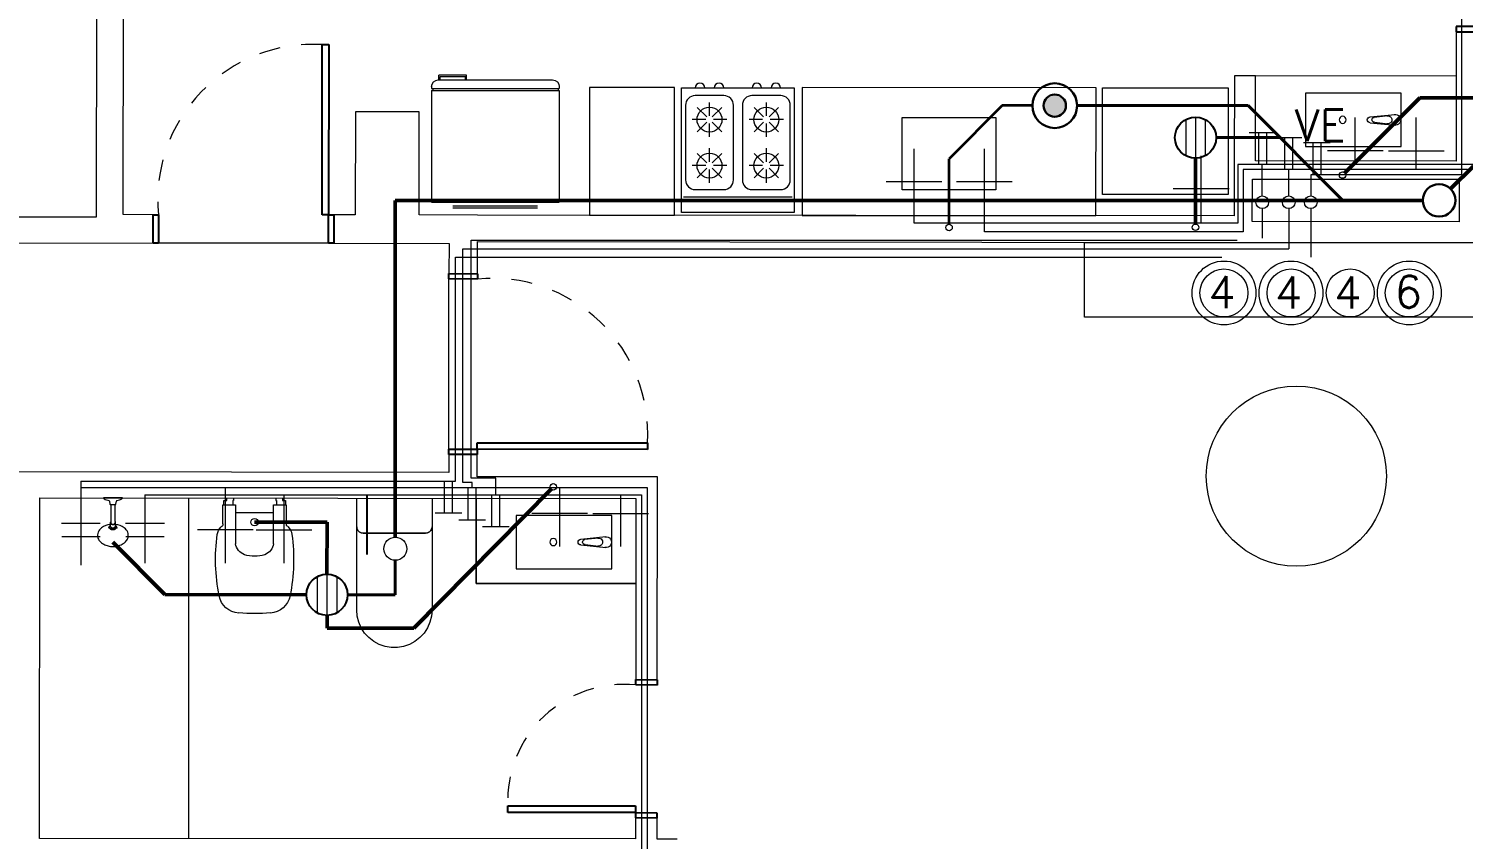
# Model space of a CAD drawing. Header units: millimetres. Extents: x 539 to 842, y -453 to -96.
# Drawn here: x 820.08 to 826.82, y -292.5 to -288.69 of the extents above; entities that cross this region are included whole.
import ezdxf
from ezdxf.enums import TextEntityAlignment as Align

# ---------------------------------------------------------------- set-up
doc = ezdxf.new("R2010")
doc.units = ezdxf.units.MM
doc.header["$LTSCALE"] = 0.1
for name, pattern in [('ACAD_ISO02W100', [15, 12, -3]), ('CONTINUA', [0]), ('HIDDEN', [0.375, 0.25, -0.125]), ('Trazo', [0.00635, 0.003175, -0.003175])]:
    doc.linetypes.add(name, pattern=pattern)
doc.layers.get('0').update_dxf_attribs({"lineweight": 5})
for name, color, linetype, lineweight in [('00-Agua Caliente', 1, 'Continuous', 20), ('00-Agua Fria', 5, 'ACAD_ISO02W100', 20), ('00-Texto AC', 7, 'Continuous', 18), ('00-Texto AF', 7, 'Continuous', 18), ('A-DETL-GENF', 7, 'Continuous', 5), ('A-DOOR', 7, 'Continuous', 5), ('Lavarropa', 7, 'HIDDEN', 5), ('MUEBLES', 250, 'Continuous', 5), ('P-SANR-FIXT', 7, 'Continuous', 5)]:
    doc.layers.add(name, color=color, linetype=linetype, lineweight=lineweight)
doc.layers.add('00-Primario', color=7, linetype='Continuous', true_color=0xff2400)
for name, color, linetype in [('00-Secundario', 24, 'Continuous'), ('00-Ventilacion', 3, 'Continuous'), ('Textos', 7, 'Continuous')]:
    doc.layers.add(name, color=color, linetype=linetype)
doc.layers.add('A-DOOR-HDLN', color=5, linetype='Trazo', lineweight=5, true_color=0x0000ff)
doc.styles.add('Romans', font='romans.shx')

# ---------------------------------------------------------------- blocks, each defined once
blk = doc.blocks.new('Family7 - Puerta OBLAK - Acceso-2885777-1-TORRE-ARQ-PB')
at = {"layer": 'A-DOOR', "color": 8, "lineweight": 25}
for p, q in [((-0.425, -0.0668), (-0.425, 0.0668)), ((-0.425, 0.0668), (-0.4, 0.0668)), ((-0.4, 0.0668), (-0.4, -0.0668)), ((0.4, -0.0668), (0.4, 0.0668)), ((0.4, 0.0668), (0.425, 0.0668)), ((0.425, 0.0668), (0.425, -0.0668)), ((-0.4, -0.0668), (-0.425, -0.0668)), ((-0.4, -0.0667), (-0.3693, -0.0667)), ((-0.4, -0.8667), (-0.4, -0.0667)), ((-0.3693, -0.0667), (-0.3693, -0.8667)), ((0.425, -0.0668), (0.4, -0.0668)), ((-0.3693, -0.8667), (-0.4, -0.8667))]:
    blk.add_line(p, q, dxfattribs=at)
at = {"layer": 'A-DOOR-HDLN', "color": 8}
blk.add_arc((-0.3269, -0.1376), 0.7303, 266.67006, 5.56979, dxfattribs=at)
blk = doc.blocks.new('Family6 - Puerta OBLAK - Baño-2882893-1-TORRE-ARQ-PB')
at = {"layer": 'A-DOOR', "color": 8, "lineweight": 25}
for p, q in [((-0.3, 0.05), (-0.325, 0.05)), ((-0.325, 0.05), (-0.325, -0.05)), ((-0.3, -0.05), (-0.3, 0.05)), ((0.325, 0.05), (0.3, 0.05)), ((0.3, 0.05), (0.3, -0.05)), ((0.325, -0.05), (0.325, 0.05)), ((-0.325, -0.05), (-0.3, -0.05)), ((-0.2685, -0.0508), (-0.3, -0.0508)), ((-0.3, -0.0508), (-0.3, -0.6507)), ((-0.2685, -0.6507), (-0.2685, -0.0508)), ((0.3, -0.05), (0.325, -0.05)), ((-0.3, -0.6507), (-0.2685, -0.6507))]:
    blk.add_line(p, q, dxfattribs=at)
at = {"layer": 'A-DOOR-HDLN', "color": 8}
blk.add_arc((-0.2437, -0.1049), 0.5464, 267.40168, 5.68796, dxfattribs=at)
blk = doc.blocks.new('Family6 - Puerta OBLAK - Baño-2882883-1-TORRE-ARQ-PB')
at = {"layer": 'A-DOOR', "color": 8, "lineweight": 25}
for p, q in [((-0.3, 0.6507), (-0.2685, 0.6507)), ((-0.3, 0.0507), (-0.3, 0.6507)), ((-0.2685, 0.6507), (-0.2685, 0.0507)), ((-0.325, -0.05), (-0.325, 0.05)), ((-0.325, 0.05), (-0.3, 0.05)), ((-0.2685, 0.0507), (-0.3, 0.0507)), ((-0.3, 0.05), (-0.3, -0.05)), ((0.3, -0.05), (0.3, 0.05)), ((0.3, 0.05), (0.325, 0.05)), ((0.325, 0.05), (0.325, -0.05)), ((-0.3, -0.05), (-0.325, -0.05)), ((0.325, -0.05), (0.3, -0.05))]:
    blk.add_line(p, q, dxfattribs=at)
at = {"layer": 'A-DOOR-HDLN', "color": 8}
blk.add_arc((-0.2437, 0.1049), 0.5464, 354.31204, 92.59832, dxfattribs=at)
blk = doc.blocks.new('Cocina 51cm')
at = {"layer": 'MUEBLES', "color": 8}
for p, q in [((-0.255, -0.036), (0, -0.036)), ((0, -0.036), (0.255, -0.036)), ((-0.1908, -0.1273), (-0.1462, -0.1718)), ((-0.1335, -0.1035), (-0.1335, -0.1666)), ((-0.0762, -0.1273), (-0.1207, -0.1718)), ((0.0762, -0.1273), (0.1207, -0.1718)), ((0.1335, -0.1035), (0.1335, -0.1666)), ((0.1908, -0.1273), (0.1462, -0.1718)), ((-0.2145, -0.1846), (-0.1515, -0.1846)), ((-0.1462, -0.1973), (-0.1908, -0.2419)), ((-0.1207, -0.1973), (-0.0762, -0.2419)), ((-0.1154, -0.1846), (-0.0524, -0.1846)), ((0.0524, -0.1846), (0.1154, -0.1846)), ((0.1207, -0.1973), (0.0762, -0.2419)), ((0.1462, -0.1973), (0.1908, -0.2419)), ((0.1515, -0.1846), (0.2145, -0.1846)), ((-0.1335, -0.2026), (-0.1335, -0.2656)), ((0.1335, -0.2026), (0.1335, -0.2656)), ((-0.1335, -0.3196), (-0.1335, -0.3826)), ((0.1335, -0.3196), (0.1335, -0.3826)), ((-0.2145, -0.4006), (-0.1515, -0.4006)), ((-0.1908, -0.3433), (-0.1462, -0.3879)), ((-0.0762, -0.3433), (-0.1207, -0.3879)), ((-0.1154, -0.4006), (-0.0524, -0.4006)), ((0.0524, -0.4006), (0.1154, -0.4006)), ((0.0762, -0.3433), (0.1207, -0.3879)), ((0.1908, -0.3433), (0.1462, -0.3879)), ((0.1515, -0.4006), (0.2145, -0.4006)), ((-0.1462, -0.4134), (-0.1908, -0.4579)), ((-0.1335, -0.4187), (-0.1335, -0.4817)), ((-0.1207, -0.4134), (-0.0762, -0.4579)), ((0.1207, -0.4134), (0.0762, -0.4579)), ((0.1335, -0.4187), (0.1335, -0.4817)), ((0.1462, -0.4134), (0.1908, -0.4579))]:
    blk.add_line(p, q, dxfattribs=at)
blk.add_lwpolyline([(-0.265, 0.036), (0.265, 0.036), (0.265, -0.5492), (-0.265, -0.5492)], close=True, dxfattribs=at)
for points in [[(-0.201, -0.5132), (-0.0659, -0.5132, 0.414214), (-0.0209, -0.4682), (-0.0209, -0.117, 0.414214), (-0.0659, -0.072), (-0.201, -0.072, 0.414214), (-0.246, -0.117), (-0.246, -0.4682, 0.414214)], [(0.0659, -0.5132), (0.201, -0.5132, 0.414214), (0.246, -0.4682), (0.246, -0.117, 0.414214), (0.201, -0.072), (0.0659, -0.072, 0.414214), (0.0209, -0.117), (0.0209, -0.4682, 0.414214)]]:
    blk.add_lwpolyline(points, format="xyb", close=True, dxfattribs=at)
for centre in [(-0.1335, -0.1846), (0.1335, -0.1846), (-0.1335, -0.4006), (0.1335, -0.4006)]:
    blk.add_circle(centre, 0.0585, dxfattribs=at)
for centre in [(-0.1782, -0.5492), (-0.0887, -0.5492), (0.0887, -0.5492), (0.1782, -0.5492)]:
    blk.add_arc(centre, 0.0225, 180, 0, dxfattribs=at)
blk = doc.blocks.new('A$C2F886EFE')
at = {"layer": 'MUEBLES', "color": 8}
for p, q in [((0.0997, 0.6227), (0.4982, 0.6227)), ((0.0997, 0.6134), (0.4982, 0.6134)), ((0, 0.0718), (0, 0.5968)), ((0, 0.5968), (0.6, 0.5968)), ((0.6, 0.0718), (0.6, 0.5968)), ((0, 0.0718), (0.6, 0.0718)), ((0.0059, 0.0618), (0.0059, 0.0718)), ((0.5941, 0.0618), (0.5941, 0.0718)), ((0, 0.0618), (0.6, 0.0618)), ((0, 0.0533), (0, 0.0618)), ((0.0315, 0.0218), (0.5685, 0.0218)), ((0.0343, 0.0218), (0.0343, 0)), ((0.0401, 0.0218), (0.0401, 0.0059)), ((0.0401, 0.0059), (0.1586, 0.0059)), ((0.1586, 0.0218), (0.1586, 0.0059)), ((0.1645, 0.0218), (0.1645, 0)), ((0.6, 0.0533), (0.6, 0.0618)), ((0.1645, 0), (0.0343, 0))]:
    blk.add_line(p, q, dxfattribs=at)
for centre, start, end in [((0.0315, 0.0533), 180, 270), ((0.5685, 0.0533), 270, 0)]:
    blk.add_arc(centre, 0.0315, start, end, dxfattribs=at)
blk = doc.blocks.new('Sanitary_Toilets_Ceramica-Catalano_Zero-70-One-Piece-Close-Coupled-Syphonic - Default-V1-2-TORRE-ARQ- PB _-2_14_')
at = {"layer": 'A-DETL-GENF', "color": 8}
for p, q in [((0.0444, 0.177), (0.0015, 0.177)), ((0.0887, 0.177), (0.0444, 0.177)), ((0.1331, 0.177), (0.0887, 0.177)), ((0.1331, 0.177), (0.1423, 0.1755)), ((0.524, 0.177), (0.1331, 0.177)), ((0.1423, 0.1755), (0.1331, 0.177)), ((0.1423, 0.1755), (0.1507, 0.1713)), ((0.1507, 0.1713), (0.1423, 0.1755)), ((0.1507, 0.1713), (0.1573, 0.1646)), ((0.1573, 0.1646), (0.1507, 0.1713)), ((0.1573, 0.1646), (0.1616, 0.1563)), ((0.1616, 0.1563), (0.1573, 0.1646)), ((0.1616, 0.1563), (0.1631, 0.147)), ((0.1631, 0.147), (0.1616, 0.1563)), ((0.1631, 0.147), (0.1631, -0.147)), ((0.1631, 0.098), (0.1631, 0.147)), ((0.5531, 0.1746), (0.524, 0.177)), ((0.5815, 0.1674), (0.5531, 0.1746)), ((0.6082, 0.1557), (0.5815, 0.1674)), ((0.6327, 0.1397), (0.6082, 0.1557)), ((0.6542, 0.1199), (0.6327, 0.1397)), ((0.1631, 0.049), (0.1631, 0.098)), ((0.6722, 0.0968), (0.6542, 0.1199)), ((0.6861, 0.0711), (0.6722, 0.0968)), ((0.6956, 0.0435), (0.6861, 0.0711)), ((0.1631, 0), (0.1631, 0.049)), ((0.7004, 0.0146), (0.6956, 0.0435)), ((0.7004, -0.0146), (0.7004, 0.0146)), ((0.1631, -0.049), (0.1631, 0)), ((0.1631, -0.098), (0.1631, -0.049)), ((0.6861, -0.0711), (0.6956, -0.0435)), ((0.6956, -0.0435), (0.7004, -0.0146)), ((0.1631, -0.147), (0.1631, -0.098)), ((0.6327, -0.1397), (0.6542, -0.1199)), ((0.6542, -0.1199), (0.6722, -0.0968)), ((0.6722, -0.0968), (0.6861, -0.0711)), ((0.0015, -0.177), (0.0444, -0.177)), ((0.0444, -0.177), (0.0887, -0.177)), ((0.0887, -0.177), (0.1331, -0.177)), ((0.1423, -0.1755), (0.1331, -0.177)), ((0.1331, -0.177), (0.1423, -0.1755)), ((0.1331, -0.177), (0.524, -0.177)), ((0.1507, -0.1713), (0.1423, -0.1755)), ((0.1423, -0.1755), (0.1507, -0.1713)), ((0.1573, -0.1646), (0.1507, -0.1713)), ((0.1507, -0.1713), (0.1573, -0.1646)), ((0.1616, -0.1563), (0.1573, -0.1646)), ((0.1573, -0.1646), (0.1616, -0.1563)), ((0.1631, -0.147), (0.1616, -0.1563)), ((0.1616, -0.1563), (0.1631, -0.147)), ((0.524, -0.177), (0.5531, -0.1746)), ((0.5531, -0.1746), (0.5815, -0.1674)), ((0.5815, -0.1674), (0.6082, -0.1557)), ((0.6082, -0.1557), (0.6327, -0.1397))]:
    blk.add_line(p, q, dxfattribs=at)
blk = doc.blocks.new('Vitreous china bidet _ Debba _ Roca _ 355994xx0 - White - Debba- Roca-2705266-2-TORRE-ARQ- PB _-2_14_')
at = {"layer": 'P-SANR-FIXT', "color": 8}
for p, q in [((0.0357, 0.0802), (0.0357, 0.2622)), ((0.2143, 0.2622), (0.2143, 0.0802)), ((-0.0236, 0.1689), (-0.0236, 0.0802)), ((0.2736, 0.0802), (0.2738, 0.1687)), ((-0.0236, 0.0802), (-0.0194, 0.0802)), ((-0.0194, 0.0802), (-0.0194, 0.0596)), ((-0.0194, 0.0802), (0.0221, 0.0802)), ((0.0221, 0.0802), (0.0357, 0.0802)), ((0.0221, 0.0596), (0.0221, 0.0802)), ((0.0357, 0.1159), (0.2143, 0.1159)), ((0.2143, 0.0802), (0.2279, 0.0802)), ((0.2279, 0.0802), (0.2694, 0.0802)), ((0.2279, 0.0596), (0.2279, 0.0802)), ((0.2694, 0.0596), (0.2694, 0.0802)), ((0.2694, 0.0802), (0.2736, 0.0802)), ((-0.0194, 0.0596), (-0.006, 0.0596)), ((-0.006, 0.0596), (-0.006, 0.0508)), ((0.026, 0.0596), (0.0221, 0.0596)), ((0.026, 0.0508), (0.026, 0.0596)), ((0.224, 0.0596), (0.2279, 0.0596)), ((0.224, 0.0508), (0.224, 0.0596)), ((0.256, 0.0508), (0.256, 0.0596)), ((0.256, 0.0596), (0.2694, 0.0596))]:
    blk.add_line(p, q, dxfattribs=at)
for centre, radius, start, end in [((0.0575, 0.4868), 0.1013, 93.86915, 168.75559), ((0.125, -0.5106), 1.1009, 86.13085, 93.86915), ((0.1925, 0.4868), 0.1013, 11.24441, 86.13085), ((0.8089, 0.3374), 0.8673, 168.75559, 187.87391), ((-0.5589, 0.3374), 0.8673, 352.12609, 11.24441), ((0.1, 0.2529), 0.0649, 110.16908, 171.83092), ((0.1293, 0.1353), 0.1859, 91.32885, 106.15101), ((0.1207, 0.1353), 0.1859, 73.84899, 88.67115), ((0.15, 0.2529), 0.0649, 8.16908, 69.83092), ((0.0086, 0.2267), 0.0594, 187.87391, 225.1331), ((0.2414, 0.2267), 0.0594, 311.25476, 352.12609), ((-0.0411, 0.1689), 0.0175, 0, 63.70008), ((0.125, 0.1608), 0.0175, 0, 180), ((0.125, 0.1608), 0.0175, 180, 0), ((0.2904, 0.1686), 0.0167, 126.27151, 179.72849)]:
    blk.add_arc(centre, radius, start, end, dxfattribs=at)
blk = doc.blocks.new('Shower-Valve_Trim-KOHLER-Alteo-K-TS45106 - 2_5 GPM_ 2BZ-Oil-Rubed Nickel-V7-2-TORRE-ARQ- PB _-2_14_')
at = {"layer": 'P-SANR-FIXT', "color": 8}
for p, q in [((2.5274, -14.2181), (2.5169, -14.2613)), ((2.5304, -14.2201), (2.5274, -14.2181)), ((2.5169, -14.2613), (2.5063, -14.3045)), ((2.5273, -14.281), (2.5422, -14.2823)), ((2.5491, -14.2543), (2.5352, -14.2486)), ((2.5433, -14.2816), (2.544, -14.2785)), ((2.544, -14.2785), (2.5489, -14.2585)), ((2.544, -14.2785), (2.6228, -14.2978)), ((2.5489, -14.2585), (2.5496, -14.2555)), ((2.6277, -14.2778), (2.5489, -14.2585)), ((2.6277, -14.2778), (2.6324, -14.2789)), ((2.6412, -14.2788), (2.6333, -14.2768)), ((2.6412, -14.2788), (2.6463, -14.28)), ((2.5063, -14.3045), (2.5099, -14.304)), ((2.6228, -14.2978), (2.6275, -14.299)), ((2.6273, -14.3012), (2.6353, -14.3032)), ((2.6353, -14.3032), (2.6403, -14.3044))]:
    blk.add_line(p, q, dxfattribs=at)
for centre, radius, start, end in [((2.5286, -14.2227), 0.00317, 6.88973, 54.99277), ((2.3275, -14.1762), 0.2237, 325.59877, 331.62402), ((2.527, -14.284), 0.00308, 84.79207, 151.62402), ((2.3096, -14.2492), 0.2237, 0.86448, 6.88973), ((2.5364, -14.2458), 0.00308, 180.86448, 247.69643), ((2.5423, -14.2813), 0.000995, 264.79207, 346.24425), ((2.5487, -14.2552), 0.000995, 346.24425, 67.69643), ((2.6316, -14.2837), 0.00706, 76.24425, 123.30845), ((2.7256, -14.3114), 0.0905, 131.08312, 158.8669), ((2.6547, -14.2917), 0.0156, 103.80047, 129.24425), ((2.6442, -14.2882), 0.00848, 47.08582, 76.24425), ((2.6419, -14.2907), 0.0119, 356.07641, 47.08582), ((2.6544, -14.2561), 0.0206, 267.76407, 286.1675), ((2.697, -14.2785), 0.0469, 98.13329, 131.08312), ((2.696, -14.2716), 0.0399, 63.16756, 98.13329), ((2.6956, -14.2724), 0.0408, 36.25317, 63.16756), ((2.6759, -14.2869), 0.0652, 13.90573, 36.25317), ((2.6548, -14.2921), 0.0869, 359.21375, 13.90573), ((2.5094, -14.3008), 0.00318, 277.49573, 325.59877), ((2.629, -14.2944), 0.00706, 209.18005, 256.24425), ((2.7252, -14.3132), 0.0905, 173.6216, 201.40538), ((2.6532, -14.2979), 0.0156, 203.24425, 228.68804), ((2.6423, -14.2962), 0.00848, 256.24425, 285.40268), ((2.6846, -14.3292), 0.0469, 201.40538, 234.35521), ((2.6414, -14.2929), 0.0119, 285.40268, 336.41209), ((2.6364, -14.3294), 0.0206, 46.321, 64.72443), ((2.639, -14.2912), 0.0148, 333.96033, 346.24425), ((2.639, -14.2912), 0.0148, 346.24425, 358.52817), ((2.6697, -14.312), 0.0652, 296.23533, 318.58277), ((2.6535, -14.2977), 0.0869, 318.58277, 333.27475), ((2.642, -14.2919), 0.0998, 333.27475, 346.24425), ((2.642, -14.2919), 0.0998, 346.24425, 359.21375), ((2.6805, -14.3348), 0.0399, 234.35521, 269.32094), ((2.6805, -14.334), 0.0408, 269.32094, 296.23533)]:
    blk.add_arc(centre, radius, start, end, dxfattribs=at)
for centre, major_axis, start_param, end_param in [((2.63, -14.289), (0.0025, 0.01), 4.712389, 6.283185), ((2.6499, -14.2938), (0.0042, 0.0171), 4.712389, 6.53655), ((2.6499, -14.2938), (0.00241, 0.00985), 4.712389, 6.383739), ((2.63, -14.289), (0.0025, 0.01), 3.141593, 4.712389), ((2.6499, -14.2938), (0.0042, 0.0171), 2.888228, 4.712389), ((2.6499, -14.2938), (0.00241, 0.00985), 3.041039, 4.712389)]:
    blk.add_ellipse(centre, major_axis=major_axis, ratio=0.707107, start_param=start_param, end_param=end_param, dxfattribs=at)
for points in [[(2.6393, -14.2912), (2.6397, -14.2897), (2.64, -14.2867), (2.6392, -14.2823), (2.6374, -14.2792), (2.6352, -14.2775), (2.634, -14.277), (2.6333, -14.2768)], [(2.6393, -14.2912), (2.6389, -14.2927), (2.6378, -14.2956), (2.6351, -14.2992), (2.632, -14.301), (2.6293, -14.3015), (2.628, -14.3014), (2.6273, -14.3012)]]:
    blk.add_open_spline(points, degree=3, knots=[1.570796, 1.570796, 1.570796, 1.570796, 1.963495, 2.356194, 2.748894, 2.945243, 3.141593, 3.141593, 3.141593, 3.141593], dxfattribs=at)
blk = doc.blocks.new('Bacha 45x25cm')
at = {"layer": 'MUEBLES', "color": 8}
for p, q in [((0.1116, 0.1456), (0.0994, 0.0278)), ((0.1384, 0.1456), (0.1506, 0.0278)), ((0.1062, 0.0625), (0.1134, 0.1271)), ((0.1367, 0.1258), (0.1438, 0.0625))]:
    blk.add_line(p, q, dxfattribs=at)
blk.add_lwpolyline([(0, 0.45), (0.25, 0.45), (0.25, 0), (0, 0)], close=True, dxfattribs=at)
blk.add_circle((0.125, 0.275), 0.0166, dxfattribs=at)
for centre, radius, start, end in [((0.125, 0.1456), 0.0134, 0, 180), ((0.125, 0.1258), 0.0117, 360, 173.64144), ((0.125, 0.0278), 0.0256, 168.17214, 11.82786), ((0.125, 0.0625), 0.0188, 167.28289, 12.84679)]:
    blk.add_arc(centre, radius, start, end, dxfattribs=at)
blk = doc.blocks.new('T1-2 A 4P-2020')
at = {"color": 8, "lineweight": 5}
for p, q in [((4115.9909, 1309.1144), (4115.995, 1313.1472)), ((4115.8663, 1310.9578), (4115.8644, 1309.1025)), ((4122.2534, 1309.9736), (4122.2527, 1309.3656)), ((4122.2541, 1309.9736), (4122.2534, 1309.9736)), ((4118.1815, 1309.7122), (4118.1809, 1309.1122)), ((4118.5815, 1309.7118), (4118.1815, 1309.7122)), ((4118.5809, 1309.1118), (4118.5815, 1309.7118)), ((4119.1815, 1309.7112), (4119.1809, 1309.1112)), ((4120.5614, 1309.7098), (4119.1815, 1309.7112)), ((4120.5608, 1309.1098), (4120.5614, 1309.7098)), ((4121.2114, 1309.7667), (4121.211, 1309.3667)), ((4121.3114, 1309.7666), (4121.2114, 1309.7667)), ((4121.311, 1309.3666), (4121.3114, 1309.7666)), ((4122.2531, 1309.7656), (4121.3114, 1309.7666)), ((4117.0814, 1309.5973), (4117.0809, 1309.1133)), ((4117.3814, 1309.597), (4117.0814, 1309.5973)), ((4117.3809, 1309.113), (4117.3814, 1309.597)), ((4119.651, 1309.2307), (4119.6513, 1309.5707)), ((4119.6513, 1309.5707), (4120.0913, 1309.5703)), ((4120.0913, 1309.5703), (4120.091, 1309.2303)), ((4121.211, 1309.3667), (4121.2108, 1309.1092)), ((4122.2527, 1309.3656), (4121.311, 1309.3666)), ((4121.2957, 1309.0816), (4121.2959, 1309.2816)), ((4121.2959, 1309.2816), (4122.2677, 1309.2806)), ((4122.2677, 1309.2806), (4122.2675, 1309.0806)), ((4120.091, 1309.2303), (4119.651, 1309.2307)), ((4115.8644, 1309.1025), (4113.8692, 1309.1045)), ((4116.1309, 1309.1143), (4115.9909, 1309.1144)), ((4117.0809, 1309.1133), (4116.9809, 1309.1134)), ((4117.6552, 1309.1127), (4117.3809, 1309.113)), ((4121.2108, 1309.1092), (4117.6552, 1309.1127)), ((4118.1809, 1309.1122), (4118.5809, 1309.1118)), ((4119.1809, 1309.1112), (4120.5608, 1309.1098)), ((4122.2675, 1309.0806), (4121.2957, 1309.0816)), ((4113.9001, 1308.983), (4116.1308, 1308.9808)), ((4116.9558, 1308.9799), (4116.1558, 1308.9807)), ((4116.9808, 1308.9799), (4117.5216, 1308.9794)), ((4117.5216, 1308.9794), (4117.5214, 1308.8372)), ((4117.6549, 1308.8371), (4117.6551, 1308.9877)), ((4117.6551, 1308.9877), (4121.2106, 1308.9842)), ((4121.2106, 1308.9842), (4122.2674, 1308.9831)), ((4122.2674, 1308.9831), (4123.4565, 1308.9819)), ((4117.5206, 1308.0122), (4117.5214, 1308.8122)), ((4117.5206, 1307.9872), (4117.5205, 1307.9032)), ((4117.654, 1307.8831), (4117.6541, 1307.9871)), ((4117.5205, 1307.9032), (4115.478, 1307.9052)), ((4118.501, 1307.8822), (4117.654, 1307.8831)), ((4118.5, 1306.9292), (4118.501, 1307.8822)), ((4115.5978, 1306.1836), (4115.5994, 1307.7836)), ((4115.5994, 1307.7836), (4118.3994, 1307.7808)), ((4116.2994, 1306.1836), (4116.2994, 1307.7836)), ((4117.6494, 1307.7816), (4117.649, 1307.3816)), ((4117.6492, 1307.3808), (4117.6496, 1307.7815)), ((4118.3994, 1307.7808), (4118.3985, 1306.9293)), ((4117.649, 1307.3816), (4118.399, 1307.3808)), ((4118.399, 1307.3808), (4117.6492, 1307.3808)), ((4118.3985, 1306.9293), (4118.3993, 1306.9293)), ((4118.4993, 1306.9292), (4118.5, 1306.9292)), ((4118.3979, 1306.2793), (4118.3978, 1306.1808)), ((4118.3979, 1306.2793), (4118.3979, 1306.3043)), ((4118.3986, 1306.2793), (4118.3979, 1306.2793)), ((4118.4994, 1306.2792), (4118.4986, 1306.2792)), ((4118.4993, 1306.1792), (4118.4994, 1306.2792)), ((4118.3978, 1306.1808), (4115.5978, 1306.1836)), ((4118.593, 1306.1791), (4118.4993, 1306.1792))]:
    blk.add_line(p, q, dxfattribs=at)
blk.add_lwpolyline([(4120.5068, 1308.9829), (4122.5068, 1308.9829), (4122.5068, 1308.6329), (4120.5068, 1308.6329), (4120.5068, 1308.9829)], dxfattribs=at)
blk.add_circle((4121.5025, 1307.8859), 0.4233, dxfattribs=at)
at = {"layer": 'Lavarropa', "color": 8, "linetype": 'CONTINUA', "lineweight": 13}
blk.add_lwpolyline([(4120.5925, 1309.7098), (4121.1825, 1309.7098), (4121.1825, 1309.2098), (4120.5925, 1309.2098)], close=True, dxfattribs=at)
at = {"color": 8, "lineweight": 5}
for name, p, rotation in [('Family6 - Puerta OBLAK - Baño-2882893-1-TORRE-ARQ-PB', (4122.3044, 1310.2986), 89.94270428824395), ('Family7 - Puerta OBLAK - Acceso-2885777-1-TORRE-ARQ-PB', (4116.5559, 1309.0471), 179.9427042882422), ('Cocina 51cm', (4118.8789, 1309.1605), 180.0000005719432), ('Family7 - Puerta OBLAK - Acceso-2885777-1-TORRE-ARQ-PB', (4117.5877, 1308.4121), 89.9427043033384), ('Shower-Valve_Trim-KOHLER-Alteo-K-TS45106 - 2_5 GPM_ 2BZ-Oil-Rubed Nickel-V7-2-TORRE-ARQ- PB _-2_14_', (4129.1962, 1313.6194), 283.7557496523173), ('Family6 - Puerta OBLAK - Baño-2882883-1-TORRE-ARQ-PB', (4118.4489, 1306.6043), 89.94270430333852)]:
    blk.add_blockref(name, p, dxfattribs=dict(at, rotation=rotation))
at = {"color": 8, "lineweight": 5, "xscale": -1}
for name, p, rotation in [('A$C2F886EFE', (4117.4398, 1309.7692), 180), ('Bacha 45x25cm', (4121.995, 1309.685), 90.00000028208164), ('Vitreous china bidet _ Debba _ Roca _ 355994xx0 - White - Debba- Roca-2705266-2-TORRE-ARQ- PB _-2_14_', (4116.4831, 1307.8304), 180), ('Sanitary_Toilets_Ceramica-Catalano_Zero-70-One-Piece-Close-Coupled-Syphonic - Default-V1-2-TORRE-ARQ- PB _-2_14_', (4117.2647, 1307.7811), 90.00000004577443), ('Bacha 45x25cm', (4118.2867, 1307.7007), 90.00000028208164), ('Bacha 45x25cm', (4118.2867, 1307.7007), 90.00000028208164)]:
    blk.add_blockref(name, p, dxfattribs=dict(at, rotation=rotation))
blk = doc.blocks.new('LLP')
at = {"layer": '00-Agua Fria', "color": 0, "linetype": 'Continuous', "lineweight": 20}
for p, q in [((-1, 2.4), (1, 2.4)), ((-0.3, 2.4), (-0.3, 0)), ((0.3, 2.4), (0.3, 0))]:
    blk.add_line(p, q, dxfattribs=at)

msp = doc.modelspace()

# ---------------------------------------------------------------- hatches: boundary and pattern name
at = {"layer": '00-Primario', "lineweight": 100}
msp.add_hatch(color=256, dxfattribs=at).paths.add_polyline_path([(824.953, -289.0516, 1), (824.8477, -289.0516, 1)])

# ---------------------------------------------------------------- linework, layer by layer
at = {"layer": '00-Agua Caliente', "color": 1, "linetype": 'Continuous', "lineweight": 20}
for p, q in [((826.599, -289.3523), (826.599, -289.1079)), ((824.5697, -289.6443), (824.5697, -289.2547)), ((826.4681, -289.2634), (826.7299, -289.2634)), ((824.7006, -289.4102), (824.4388, -289.4102)), ((820.3247, -290.8157), (820.3247, -291.2106)), ((821.0033, -290.8477), (821.0033, -291.2009)), ((822.574, -290.8477), (822.574, -291.1233)), ((822.7049, -290.9679), (822.4432, -290.9679)), ((820.2335, -291.0134), (820.416, -291.0134)), ((820.2348, -291.0764), (820.4147, -291.0764)), ((821.1342, -291.0454), (820.8725, -291.0454))]:
    msp.add_line(p, q, dxfattribs=at)
at = {"layer": '00-Agua Caliente', "linetype": 'ACAD_ISO02W100', "ltscale": 3}
for points in [[(828.3888, -287.8836), (826.8112, -287.8836), (826.8112, -289.3773), (826.103, -289.3773), (826.103, -289.4757)], [(826.103, -289.5357), (826.103, -289.764)], [(820.3247, -290.8157), (822.0849, -290.8157), (822.0849, -289.764)], [(822.0849, -289.764), (826.103, -289.764)]]:
    msp.add_lwpolyline(points, dxfattribs=at)
at = {"layer": '00-Agua Caliente', "linetype": 'CONTINUA'}
for points in [[(826.8393, -289.3523), (825.7849, -289.3523), (825.7849, -289.6443), (824.5697, -289.6443)], [(825.9997, -289.4757), (825.9997, -289.3523)], [(825.9997, -289.5357), (825.9997, -289.7241)], [(822.1199, -289.7241), (825.9997, -289.7241)], [(822.163, -290.8477), (822.163, -290.8228), (822.1199, -290.8228), (822.1199, -289.7241)], [(825.7237, -295.676), (823.9936, -295.676), (823.9936, -292.5544), (822.9867, -292.5544), (822.9867, -290.8477), (820.3247, -290.8477)]]:
    msp.add_lwpolyline(points, dxfattribs=at)
at = {"layer": '00-Agua Caliente', "color": 1, "linetype": 'CONTINUA', "lineweight": 20}
for centre in [(825.9997, -289.5057), (826.103, -289.5057)]:
    msp.add_circle(centre, 0.03, dxfattribs=at)
at = {"layer": '00-Agua Caliente', "color": 1}
for centre, radius in [((826.0106, -289.9317), 0.15), ((826.0106, -289.9317), 0.1127), ((826.2884, -289.9317), 0.1127)]:
    msp.add_circle(centre, radius, dxfattribs=at)
at = {"layer": '00-Agua Fria', "color": 5, "linetype": 'Continuous', "lineweight": 20}
for p, q in [((826.3125, -289.3288), (826.3125, -289.1079)), ((824.2391, -289.6044), (824.2391, -289.2547)), ((825.5882, -289.6044), (825.5882, -289.2871)), ((826.4434, -289.2634), (826.1816, -289.2634)), ((824.3699, -289.4102), (824.1082, -289.4102)), ((825.7191, -289.4425), (825.4574, -289.4425)), ((820.6258, -290.8797), (820.6258, -291.2009)), ((821.2786, -290.8797), (821.2786, -291.2009)), ((822.8606, -290.8797), (822.8606, -291.1233)), ((822.7297, -290.9679), (822.9914, -290.9679)), ((820.5345, -291.0134), (820.717, -291.0134)), ((820.5358, -291.0764), (820.7157, -291.0764)), ((821.1477, -291.0454), (821.4095, -291.0454))]:
    msp.add_line(p, q, dxfattribs=at)
at = {"layer": '00-Agua Fria', "ltscale": 3}
for p, q in [((825.8754, -289.5357), (825.8754, -289.6742)), ((822.1581, -290.8028), (822.1581, -289.6842))]:
    msp.add_line(p, q, dxfattribs=at)
at = {"layer": '00-Agua Fria', "color": 5, "lineweight": 25}
msp.add_line((821.668, -290.8797), (821.668, -291.1609), dxfattribs=at)
at = {"layer": '00-Agua Fria', "ltscale": 3}
for points in [[(826.8654, -289.3288), (825.7601, -289.3288), (825.7601, -289.6044), (824.2391, -289.6044)], [(825.8754, -289.4757), (825.8754, -289.3288)], [(822.1581, -289.6842), (825.8754, -289.6842)], [(822.2751, -290.8797), (822.2751, -290.8028), (822.1581, -290.8028)], [(820.6258, -290.8797), (822.9586, -290.8797)], [(822.9586, -290.8797), (822.9586, -292.5819), (823.9576, -292.5819), (823.9576, -295.7185), (827.8627, -295.7185)]]:
    msp.add_lwpolyline(points, dxfattribs=at)
at = {"layer": '00-Agua Fria', "linetype": 'CONTINUA', "lineweight": 20}
for centre, radius in [((825.8754, -289.5057), 0.03), ((825.6954, -289.9317), 0.15), ((825.6954, -289.9317), 0.1127)]:
    msp.add_circle(centre, radius, dxfattribs=at)
at = {"layer": '00-Primario', "lineweight": 35}
for points in [[(824.6539, -289.0516), (824.4038, -289.3016)], [(824.7952, -289.0516), (824.6538, -289.0516)], [(824.4038, -289.6091), (824.4038, -289.3016)]]:
    msp.add_lwpolyline(points, dxfattribs=at)
at = {"layer": '00-Primario', "lineweight": 40}
for points in [[(825.0054, -289.0516), (825.8085, -289.0516)], [(826.2535, -289.4967), (825.8085, -289.0516)], [(825.6586, -289.202), (825.9588, -289.202)], [(821.8022, -291.1879), (821.8022, -291.35)], [(821.5779, -291.35), (821.8022, -291.35)]]:
    msp.add_lwpolyline(points, dxfattribs=at)
at = {"layer": '00-Primario', "lineweight": 50}
for points in [[(826.8671, -289.3357), (826.7602, -289.4426)], [(821.8022, -291.0796), (821.8022, -289.4967)], [(826.6295, -289.4967), (821.8022, -289.4967)]]:
    msp.add_lwpolyline(points, dxfattribs=at)
at = {"layer": '00-Primario', "lineweight": 30}
for centre, radius in [((824.9003, -289.0516), 0.1051), ((824.9003, -289.0516), 0.0526), ((826.706, -289.4967), 0.0765)]:
    msp.add_circle(centre, radius, dxfattribs=at)
at = {"layer": '00-Primario', "linetype": 'Continuous', "lineweight": 20}
msp.add_circle((824.4038, -289.6242), 0.0151, dxfattribs=at)
at = {"layer": '00-Primario', "lineweight": 20}
for centre, radius in [((826.5662, -289.9317), 0.1127), ((821.8022, -291.1337), 0.0541)]:
    msp.add_circle(centre, radius, dxfattribs=at)
at = {"layer": '00-Secundario', "lineweight": 15}
for p, q in [((825.5155, -289.1165), (825.5155, -289.2867)), ((825.5615, -289.1049), (825.5615, -289.2983)), ((825.6075, -289.1165), (825.6075, -289.2867)), ((821.4348, -291.2645), (821.4348, -291.4347)), ((821.4808, -291.2529), (821.4808, -291.4463)), ((821.5268, -291.2645), (821.5268, -291.4347))]:
    msp.add_line(p, q, dxfattribs=at)
at = {"layer": '00-Secundario', "lineweight": 50}
msp.add_line((821.8893, -291.5062), (821.4812, -291.5062), dxfattribs=at)
for points in [[(826.6159, -289.015), (826.2635, -289.3673)], [(826.6159, -289.015), (827.4061, -289.015)], [(825.5618, -289.608), (825.5618, -289.2987)], [(822.5339, -290.8536), (821.8893, -291.5062)], [(821.141, -291.0087), (821.4813, -291.0087)], [(821.4808, -291.2533), (821.4813, -291.0087)], [(820.7197, -291.3487), (820.4753, -291.1033)], [(821.3845, -291.35), (820.7197, -291.3487)], [(821.4812, -291.4467), (821.4812, -291.5062)]]:
    msp.add_lwpolyline(points, dxfattribs=at)
at = {"layer": '00-Secundario', "lineweight": 25}
for centre in [(825.5619, -289.202), (821.4812, -291.35)]:
    msp.add_circle(centre, 0.0967, dxfattribs=at)
at = {"layer": '00-Secundario', "linetype": 'Continuous', "lineweight": 20}
for centre in [(826.2528, -289.378), (825.5618, -289.6231), (822.5445, -290.8428)]:
    msp.add_circle(centre, 0.0151, dxfattribs=at)
at = {"layer": '00-Ventilacion', "color": 3, "lineweight": 20}
msp.add_circle((826.5662, -289.9317), 0.15, dxfattribs=at)

# ---------------------------------------------------------------- block references
at = {"color": 2}
msp.add_blockref('T1-2 A 4P-2020', (-3295.4671, -1598.6783), dxfattribs=at)
at = {"layer": '00-Agua Caliente', "color": 1, "linetype": 'Continuous', "lineweight": 20, "xscale": -0.0625, "yscale": 0.0625, "zscale": 0.0625}
for p in [(825.9991, -289.3523), (826.1319, -289.3759)]:
    msp.add_blockref('LLP', p, dxfattribs=at)
at = {"layer": '00-Agua Caliente', "color": 1, "linetype": 'Continuous', "lineweight": 20, "xscale": -0.0625, "yscale": 0.0625, "zscale": 0.0625, "rotation": 180}
for p in [(822.0515, -290.8157), (822.1632, -290.8477)]:
    msp.add_blockref('LLP', p, dxfattribs=at)
at = {"layer": '00-Agua Fria', "linetype": 'Continuous', "lineweight": 20, "xscale": -0.0625, "yscale": 0.0625, "zscale": 0.0625}
msp.add_blockref('LLP', (825.8767, -289.3288), dxfattribs=at)
at = {"layer": '00-Agua Fria', "linetype": 'Continuous', "lineweight": 20, "xscale": -0.0625, "yscale": 0.0625, "zscale": 0.0625, "rotation": 180}
msp.add_blockref('LLP', (822.275, -290.8797), dxfattribs=at)

# ---------------------------------------------------------------- texts
at = {"layer": '00-Texto AC', "style": 'Romans'}
for p in [(825.9349, -290.0049), (826.2127, -290.0049)]:
    msp.add_text('4', height=0.15, rotation=360, dxfattribs=at).set_placement(p)
at = {"layer": '00-Texto AF', "style": 'Romans'}
msp.add_text('VE', height=0.15, dxfattribs=at).set_placement((826.1477, -289.1443), align=Align.MIDDLE_CENTER)
msp.add_text('4', height=0.15, rotation=360, dxfattribs=at).set_placement((825.622, -290.0031))
at = {"layer": 'Textos', "style": 'Romans'}
msp.add_text('6', height=0.15, rotation=360, dxfattribs=at).set_placement((826.4968, -290.001))

doc.saveas('drawing.dxf')
